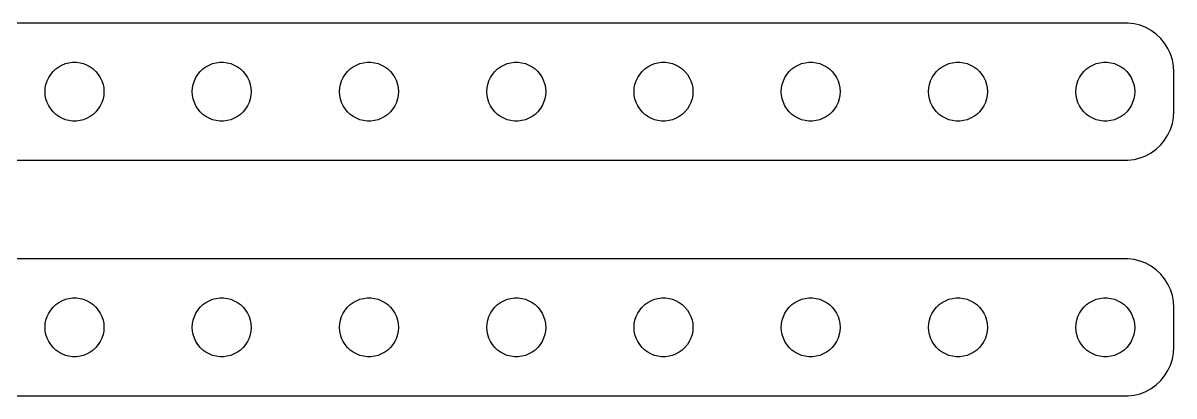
# Model space of a CAD drawing. Header units: metres. Extents: x -224 to 224, y 17 to 55.
# Drawn here: x 107.3 to 224.5, y 17 to 55 of the extents above; entities that cross this region are included whole.
import ezdxf

# ---------------------------------------------------------------- set-up
doc = ezdxf.new("R2010")
doc.units = ezdxf.units.M

msp = doc.modelspace()

# ---------------------------------------------------------------- linework, layer by layer
for p, q in [((219.814, 54.9901), (-219.814, 54.9901)), ((220.437, 54.9114), (219.814, 54.9901)), ((221.045, 54.7553), (220.437, 54.9114)), ((221.629, 54.5241), (221.045, 54.7553)), ((222.179, 54.2216), (221.629, 54.5241)), ((222.687, 53.8526), (222.179, 54.2216)), ((223.145, 53.4227), (222.687, 53.8526)), ((223.545, 52.9389), (223.145, 53.4227)), ((223.882, 52.4088), (223.545, 52.9389)), ((224.149, 51.8406), (223.882, 52.4088)), ((224.343, 51.2434), (224.149, 51.8406)), ((110.588, 50.3115), (110.893, 50.533)), ((110.893, 50.533), (111.223, 50.7145)), ((111.223, 50.7145), (111.573, 50.8532)), ((111.573, 50.8532), (111.938, 50.9469)), ((111.938, 50.9469), (112.312, 50.9941)), ((112.312, 50.9941), (112.688, 50.9941)), ((112.688, 50.9941), (113.062, 50.9469)), ((113.062, 50.9469), (113.427, 50.8532)), ((113.427, 50.8532), (113.777, 50.7145)), ((113.777, 50.7145), (114.107, 50.533)), ((114.107, 50.533), (114.412, 50.3115)), ((125.588, 50.3115), (125.893, 50.533)), ((125.893, 50.533), (126.223, 50.7145)), ((126.223, 50.7145), (126.573, 50.8532)), ((126.573, 50.8532), (126.938, 50.9469)), ((126.938, 50.9469), (127.312, 50.9941)), ((127.312, 50.9941), (127.688, 50.9941)), ((127.688, 50.9941), (128.062, 50.9469)), ((128.062, 50.9469), (128.427, 50.8532)), ((128.427, 50.8532), (128.777, 50.7145)), ((128.777, 50.7145), (129.107, 50.533)), ((129.107, 50.533), (129.412, 50.3115)), ((140.588, 50.3115), (140.893, 50.533)), ((140.893, 50.533), (141.223, 50.7145)), ((141.223, 50.7145), (141.573, 50.8532)), ((141.573, 50.8532), (141.938, 50.9469)), ((141.938, 50.9469), (142.312, 50.9941)), ((142.312, 50.9941), (142.688, 50.9941)), ((142.688, 50.9941), (143.062, 50.9469)), ((143.062, 50.9469), (143.427, 50.8532)), ((143.427, 50.8532), (143.777, 50.7145)), ((143.777, 50.7145), (144.107, 50.533)), ((144.107, 50.533), (144.412, 50.3115)), ((155.588, 50.3115), (155.893, 50.533)), ((155.893, 50.533), (156.223, 50.7145)), ((156.223, 50.7145), (156.573, 50.8532)), ((156.573, 50.8532), (156.938, 50.9469)), ((156.938, 50.9469), (157.312, 50.9941)), ((157.312, 50.9941), (157.688, 50.9941)), ((157.688, 50.9941), (158.062, 50.9469)), ((158.062, 50.9469), (158.427, 50.8532)), ((158.427, 50.8532), (158.777, 50.7145)), ((158.777, 50.7145), (159.107, 50.533)), ((159.107, 50.533), (159.412, 50.3115)), ((170.588, 50.3115), (170.893, 50.533)), ((170.893, 50.533), (171.223, 50.7145)), ((171.223, 50.7145), (171.573, 50.8532)), ((171.573, 50.8532), (171.938, 50.9469)), ((171.938, 50.9469), (172.312, 50.9941)), ((172.312, 50.9941), (172.688, 50.9941)), ((172.688, 50.9941), (173.062, 50.9469)), ((173.062, 50.9469), (173.427, 50.8532)), ((173.427, 50.8532), (173.777, 50.7145)), ((173.777, 50.7145), (174.107, 50.533)), ((174.107, 50.533), (174.412, 50.3115)), ((185.588, 50.3115), (185.893, 50.533)), ((185.893, 50.533), (186.223, 50.7145)), ((186.223, 50.7145), (186.573, 50.8532)), ((186.573, 50.8532), (186.938, 50.9469)), ((186.938, 50.9469), (187.312, 50.9941)), ((187.312, 50.9941), (187.688, 50.9941)), ((187.688, 50.9941), (188.062, 50.9469)), ((188.062, 50.9469), (188.427, 50.8532)), ((188.427, 50.8532), (188.777, 50.7145)), ((188.777, 50.7145), (189.107, 50.533)), ((189.107, 50.533), (189.412, 50.3115)), ((200.588, 50.3115), (200.893, 50.533)), ((200.893, 50.533), (201.223, 50.7145)), ((201.223, 50.7145), (201.573, 50.8532)), ((201.573, 50.8532), (201.938, 50.9469)), ((201.938, 50.9469), (202.312, 50.9941)), ((202.312, 50.9941), (202.688, 50.9941)), ((202.688, 50.9941), (203.062, 50.9469)), ((203.062, 50.9469), (203.427, 50.8532)), ((203.427, 50.8532), (203.777, 50.7145)), ((203.777, 50.7145), (204.107, 50.533)), ((204.107, 50.533), (204.412, 50.3115)), ((215.588, 50.3115), (215.893, 50.533)), ((215.893, 50.533), (216.223, 50.7145)), ((216.223, 50.7145), (216.573, 50.8532)), ((216.573, 50.8532), (216.938, 50.9469)), ((216.938, 50.9469), (217.312, 50.9941)), ((217.312, 50.9941), (217.688, 50.9941)), ((217.688, 50.9941), (218.062, 50.9469)), ((218.062, 50.9469), (218.427, 50.8532)), ((218.427, 50.8532), (218.777, 50.7145)), ((218.777, 50.7145), (219.107, 50.533)), ((219.107, 50.533), (219.412, 50.3115)), ((224.461, 50.6267), (224.343, 51.2434)), ((224.5, 50), (224.461, 50.6267)), ((109.711, 49.1044), (109.871, 49.4453)), ((109.871, 49.4453), (110.073, 49.7634)), ((110.073, 49.7634), (110.313, 50.0536)), ((110.313, 50.0536), (110.588, 50.3115)), ((114.412, 50.3115), (114.687, 50.0536)), ((114.687, 50.0536), (114.927, 49.7634)), ((114.927, 49.7634), (115.129, 49.4453)), ((115.129, 49.4453), (115.289, 49.1044)), ((124.711, 49.1044), (124.871, 49.4453)), ((124.871, 49.4453), (125.073, 49.7634)), ((125.073, 49.7634), (125.313, 50.0536)), ((125.313, 50.0536), (125.588, 50.3115)), ((129.412, 50.3115), (129.687, 50.0536)), ((129.687, 50.0536), (129.927, 49.7634)), ((129.927, 49.7634), (130.129, 49.4453)), ((130.129, 49.4453), (130.289, 49.1044)), ((139.711, 49.1044), (139.871, 49.4453)), ((139.871, 49.4453), (140.073, 49.7634)), ((140.073, 49.7634), (140.313, 50.0536)), ((140.313, 50.0536), (140.588, 50.3115)), ((144.412, 50.3115), (144.687, 50.0536)), ((144.687, 50.0536), (144.927, 49.7634)), ((144.927, 49.7634), (145.129, 49.4453)), ((145.129, 49.4453), (145.289, 49.1044)), ((154.711, 49.1044), (154.871, 49.4453)), ((154.871, 49.4453), (155.073, 49.7634)), ((155.073, 49.7634), (155.313, 50.0536)), ((155.313, 50.0536), (155.588, 50.3115)), ((159.412, 50.3115), (159.687, 50.0536)), ((159.687, 50.0536), (159.927, 49.7634)), ((159.927, 49.7634), (160.129, 49.4453)), ((160.129, 49.4453), (160.289, 49.1044)), ((169.711, 49.1044), (169.871, 49.4453)), ((169.871, 49.4453), (170.073, 49.7634)), ((170.073, 49.7634), (170.313, 50.0536)), ((170.313, 50.0536), (170.588, 50.3115)), ((174.412, 50.3115), (174.687, 50.0536)), ((174.687, 50.0536), (174.927, 49.7634)), ((174.927, 49.7634), (175.129, 49.4453)), ((175.129, 49.4453), (175.289, 49.1044)), ((184.711, 49.1044), (184.871, 49.4453)), ((184.871, 49.4453), (185.073, 49.7634)), ((185.073, 49.7634), (185.313, 50.0536)), ((185.313, 50.0536), (185.588, 50.3115)), ((189.412, 50.3115), (189.687, 50.0536)), ((189.687, 50.0536), (189.927, 49.7634)), ((189.927, 49.7634), (190.129, 49.4453)), ((190.129, 49.4453), (190.289, 49.1044)), ((199.711, 49.1044), (199.871, 49.4453)), ((199.871, 49.4453), (200.073, 49.7634)), ((200.073, 49.7634), (200.313, 50.0536)), ((200.313, 50.0536), (200.588, 50.3115)), ((204.412, 50.3115), (204.687, 50.0536)), ((204.687, 50.0536), (204.927, 49.7634)), ((204.927, 49.7634), (205.129, 49.4453)), ((205.129, 49.4453), (205.289, 49.1044)), ((214.711, 49.1044), (214.871, 49.4453)), ((214.871, 49.4453), (215.073, 49.7634)), ((215.073, 49.7634), (215.313, 50.0536)), ((215.313, 50.0536), (215.588, 50.3115)), ((219.412, 50.3115), (219.687, 50.0536)), ((219.687, 50.0536), (219.927, 49.7634)), ((219.927, 49.7634), (220.129, 49.4453)), ((220.129, 49.4453), (220.289, 49.1044)), ((224.5, 46), (224.5, 50)), ((109.5, 48), (109.524, 48.376)), ((109.524, 48.376), (109.594, 48.7461)), ((109.594, 48.7461), (109.711, 49.1044)), ((115.289, 49.1044), (115.406, 48.7461)), ((115.406, 48.7461), (115.476, 48.376)), ((115.476, 48.376), (115.5, 48)), ((124.5, 48), (124.524, 48.376)), ((124.524, 48.376), (124.594, 48.7461)), ((124.594, 48.7461), (124.711, 49.1044)), ((130.289, 49.1044), (130.406, 48.7461)), ((130.406, 48.7461), (130.476, 48.376)), ((130.476, 48.376), (130.5, 48)), ((139.5, 48), (139.524, 48.376)), ((139.524, 48.376), (139.594, 48.7461)), ((139.594, 48.7461), (139.711, 49.1044)), ((145.289, 49.1044), (145.406, 48.7461)), ((145.406, 48.7461), (145.476, 48.376)), ((145.476, 48.376), (145.5, 48)), ((154.5, 48), (154.524, 48.376)), ((154.524, 48.376), (154.594, 48.7461)), ((154.594, 48.7461), (154.711, 49.1044)), ((160.289, 49.1044), (160.406, 48.7461)), ((160.406, 48.7461), (160.476, 48.376)), ((160.476, 48.376), (160.5, 48)), ((169.5, 48), (169.524, 48.376)), ((169.524, 48.376), (169.594, 48.7461)), ((169.594, 48.7461), (169.711, 49.1044)), ((175.289, 49.1044), (175.406, 48.7461)), ((175.406, 48.7461), (175.476, 48.376)), ((175.476, 48.376), (175.5, 48)), ((184.5, 48), (184.524, 48.376)), ((184.524, 48.376), (184.594, 48.7461)), ((184.594, 48.7461), (184.711, 49.1044)), ((190.289, 49.1044), (190.406, 48.7461)), ((190.406, 48.7461), (190.476, 48.376)), ((190.476, 48.376), (190.5, 48)), ((199.5, 48), (199.524, 48.376)), ((199.524, 48.376), (199.594, 48.7461)), ((199.594, 48.7461), (199.711, 49.1044)), ((205.289, 49.1044), (205.406, 48.7461)), ((205.406, 48.7461), (205.476, 48.376)), ((205.476, 48.376), (205.5, 48)), ((214.5, 48), (214.524, 48.376)), ((214.524, 48.376), (214.594, 48.7461)), ((214.594, 48.7461), (214.711, 49.1044)), ((220.289, 49.1044), (220.406, 48.7461)), ((220.406, 48.7461), (220.476, 48.376)), ((220.476, 48.376), (220.5, 48)), ((109.524, 47.624), (109.5, 48)), ((109.594, 47.2539), (109.524, 47.624)), ((109.711, 46.8956), (109.594, 47.2539)), ((115.406, 47.2539), (115.289, 46.8956)), ((115.476, 47.624), (115.406, 47.2539)), ((115.5, 48), (115.476, 47.624)), ((124.524, 47.624), (124.5, 48)), ((124.594, 47.2539), (124.524, 47.624)), ((124.711, 46.8956), (124.594, 47.2539)), ((130.406, 47.2539), (130.289, 46.8956)), ((130.476, 47.624), (130.406, 47.2539)), ((130.5, 48), (130.476, 47.624)), ((139.524, 47.624), (139.5, 48)), ((139.594, 47.2539), (139.524, 47.624)), ((139.711, 46.8956), (139.594, 47.2539)), ((145.406, 47.2539), (145.289, 46.8956)), ((145.476, 47.624), (145.406, 47.2539)), ((145.5, 48), (145.476, 47.624)), ((154.524, 47.624), (154.5, 48)), ((154.594, 47.2539), (154.524, 47.624)), ((154.711, 46.8956), (154.594, 47.2539)), ((160.406, 47.2539), (160.289, 46.8956)), ((160.476, 47.624), (160.406, 47.2539)), ((160.5, 48), (160.476, 47.624)), ((169.524, 47.624), (169.5, 48)), ((169.594, 47.2539), (169.524, 47.624)), ((169.711, 46.8956), (169.594, 47.2539)), ((175.406, 47.2539), (175.289, 46.8956)), ((175.476, 47.624), (175.406, 47.2539)), ((175.5, 48), (175.476, 47.624)), ((184.524, 47.624), (184.5, 48)), ((184.594, 47.2539), (184.524, 47.624)), ((184.711, 46.8956), (184.594, 47.2539)), ((190.406, 47.2539), (190.289, 46.8956)), ((190.476, 47.624), (190.406, 47.2539)), ((190.5, 48), (190.476, 47.624)), ((199.524, 47.624), (199.5, 48)), ((199.594, 47.2539), (199.524, 47.624)), ((199.711, 46.8956), (199.594, 47.2539)), ((205.406, 47.2539), (205.289, 46.8956)), ((205.476, 47.624), (205.406, 47.2539)), ((205.5, 48), (205.476, 47.624)), ((214.524, 47.624), (214.5, 48)), ((214.594, 47.2539), (214.524, 47.624)), ((214.711, 46.8956), (214.594, 47.2539)), ((220.406, 47.2539), (220.289, 46.8956)), ((220.476, 47.624), (220.406, 47.2539)), ((220.5, 48), (220.476, 47.624)), ((109.871, 46.5547), (109.711, 46.8956)), ((110.073, 46.2366), (109.871, 46.5547)), ((110.313, 45.9464), (110.073, 46.2366)), ((110.588, 45.6885), (110.313, 45.9464)), ((114.687, 45.9464), (114.412, 45.6885)), ((114.927, 46.2366), (114.687, 45.9464)), ((115.129, 46.5547), (114.927, 46.2366)), ((115.289, 46.8956), (115.129, 46.5547)), ((124.871, 46.5547), (124.711, 46.8956)), ((125.073, 46.2366), (124.871, 46.5547)), ((125.313, 45.9464), (125.073, 46.2366)), ((125.588, 45.6885), (125.313, 45.9464)), ((129.687, 45.9464), (129.412, 45.6885)), ((129.927, 46.2366), (129.687, 45.9464)), ((130.129, 46.5547), (129.927, 46.2366)), ((130.289, 46.8956), (130.129, 46.5547)), ((139.871, 46.5547), (139.711, 46.8956)), ((140.073, 46.2366), (139.871, 46.5547)), ((140.313, 45.9464), (140.073, 46.2366)), ((140.588, 45.6885), (140.313, 45.9464)), ((144.687, 45.9464), (144.412, 45.6885)), ((144.927, 46.2366), (144.687, 45.9464)), ((145.129, 46.5547), (144.927, 46.2366)), ((145.289, 46.8956), (145.129, 46.5547)), ((154.871, 46.5547), (154.711, 46.8956)), ((155.073, 46.2366), (154.871, 46.5547)), ((155.313, 45.9464), (155.073, 46.2366)), ((155.588, 45.6885), (155.313, 45.9464)), ((159.687, 45.9464), (159.412, 45.6885)), ((159.927, 46.2366), (159.687, 45.9464)), ((160.129, 46.5547), (159.927, 46.2366)), ((160.289, 46.8956), (160.129, 46.5547)), ((169.871, 46.5547), (169.711, 46.8956)), ((170.073, 46.2366), (169.871, 46.5547)), ((170.313, 45.9464), (170.073, 46.2366)), ((170.588, 45.6885), (170.313, 45.9464)), ((174.687, 45.9464), (174.412, 45.6885)), ((174.927, 46.2366), (174.687, 45.9464)), ((175.129, 46.5547), (174.927, 46.2366)), ((175.289, 46.8956), (175.129, 46.5547)), ((184.871, 46.5547), (184.711, 46.8956)), ((185.073, 46.2366), (184.871, 46.5547)), ((185.313, 45.9464), (185.073, 46.2366)), ((185.588, 45.6885), (185.313, 45.9464)), ((189.687, 45.9464), (189.412, 45.6885)), ((189.927, 46.2366), (189.687, 45.9464)), ((190.129, 46.5547), (189.927, 46.2366)), ((190.289, 46.8956), (190.129, 46.5547)), ((199.871, 46.5547), (199.711, 46.8956)), ((200.073, 46.2366), (199.871, 46.5547)), ((200.313, 45.9464), (200.073, 46.2366)), ((200.588, 45.6885), (200.313, 45.9464)), ((204.687, 45.9464), (204.412, 45.6885)), ((204.927, 46.2366), (204.687, 45.9464)), ((205.129, 46.5547), (204.927, 46.2366)), ((205.289, 46.8956), (205.129, 46.5547)), ((214.871, 46.5547), (214.711, 46.8956)), ((215.073, 46.2366), (214.871, 46.5547)), ((215.313, 45.9464), (215.073, 46.2366)), ((215.588, 45.6885), (215.313, 45.9464)), ((219.687, 45.9464), (219.412, 45.6885)), ((219.927, 46.2366), (219.687, 45.9464)), ((220.129, 46.5547), (219.927, 46.2366)), ((220.289, 46.8956), (220.129, 46.5547)), ((224.461, 45.3733), (224.5, 46)), ((110.893, 45.467), (110.588, 45.6885)), ((111.223, 45.2855), (110.893, 45.467)), ((111.573, 45.1468), (111.223, 45.2855)), ((111.938, 45.0531), (111.573, 45.1468)), ((112.312, 45.0059), (111.938, 45.0531)), ((112.688, 45.0059), (112.312, 45.0059)), ((113.062, 45.0531), (112.688, 45.0059)), ((113.427, 45.1468), (113.062, 45.0531)), ((113.777, 45.2855), (113.427, 45.1468)), ((114.107, 45.467), (113.777, 45.2855)), ((114.412, 45.6885), (114.107, 45.467)), ((125.893, 45.467), (125.588, 45.6885)), ((126.223, 45.2855), (125.893, 45.467)), ((126.573, 45.1468), (126.223, 45.2855)), ((126.938, 45.0531), (126.573, 45.1468)), ((127.312, 45.0059), (126.938, 45.0531)), ((127.688, 45.0059), (127.312, 45.0059)), ((128.062, 45.0531), (127.688, 45.0059)), ((128.427, 45.1468), (128.062, 45.0531)), ((128.777, 45.2855), (128.427, 45.1468)), ((129.107, 45.467), (128.777, 45.2855)), ((129.412, 45.6885), (129.107, 45.467)), ((140.893, 45.467), (140.588, 45.6885)), ((141.223, 45.2855), (140.893, 45.467)), ((141.573, 45.1468), (141.223, 45.2855)), ((141.938, 45.0531), (141.573, 45.1468)), ((142.312, 45.0059), (141.938, 45.0531)), ((142.688, 45.0059), (142.312, 45.0059)), ((143.062, 45.0531), (142.688, 45.0059)), ((143.427, 45.1468), (143.062, 45.0531)), ((143.777, 45.2855), (143.427, 45.1468)), ((144.107, 45.467), (143.777, 45.2855)), ((144.412, 45.6885), (144.107, 45.467)), ((155.893, 45.467), (155.588, 45.6885)), ((156.223, 45.2855), (155.893, 45.467)), ((156.573, 45.1468), (156.223, 45.2855)), ((156.938, 45.0531), (156.573, 45.1468)), ((157.312, 45.0059), (156.938, 45.0531)), ((157.688, 45.0059), (157.312, 45.0059)), ((158.062, 45.0531), (157.688, 45.0059)), ((158.427, 45.1468), (158.062, 45.0531)), ((158.777, 45.2855), (158.427, 45.1468)), ((159.107, 45.467), (158.777, 45.2855)), ((159.412, 45.6885), (159.107, 45.467)), ((170.893, 45.467), (170.588, 45.6885)), ((171.223, 45.2855), (170.893, 45.467)), ((171.573, 45.1468), (171.223, 45.2855)), ((171.938, 45.0531), (171.573, 45.1468)), ((172.312, 45.0059), (171.938, 45.0531)), ((172.688, 45.0059), (172.312, 45.0059)), ((173.062, 45.0531), (172.688, 45.0059)), ((173.427, 45.1468), (173.062, 45.0531)), ((173.777, 45.2855), (173.427, 45.1468)), ((174.107, 45.467), (173.777, 45.2855)), ((174.412, 45.6885), (174.107, 45.467)), ((185.893, 45.467), (185.588, 45.6885)), ((186.223, 45.2855), (185.893, 45.467)), ((186.573, 45.1468), (186.223, 45.2855)), ((186.938, 45.0531), (186.573, 45.1468)), ((187.312, 45.0059), (186.938, 45.0531)), ((187.688, 45.0059), (187.312, 45.0059)), ((188.062, 45.0531), (187.688, 45.0059)), ((188.427, 45.1468), (188.062, 45.0531)), ((188.777, 45.2855), (188.427, 45.1468)), ((189.107, 45.467), (188.777, 45.2855)), ((189.412, 45.6885), (189.107, 45.467)), ((200.893, 45.467), (200.588, 45.6885)), ((201.223, 45.2855), (200.893, 45.467)), ((201.573, 45.1468), (201.223, 45.2855)), ((201.938, 45.0531), (201.573, 45.1468)), ((202.312, 45.0059), (201.938, 45.0531)), ((202.688, 45.0059), (202.312, 45.0059)), ((203.062, 45.0531), (202.688, 45.0059)), ((203.427, 45.1468), (203.062, 45.0531)), ((203.777, 45.2855), (203.427, 45.1468)), ((204.107, 45.467), (203.777, 45.2855)), ((204.412, 45.6885), (204.107, 45.467)), ((215.893, 45.467), (215.588, 45.6885)), ((216.223, 45.2855), (215.893, 45.467)), ((216.573, 45.1468), (216.223, 45.2855)), ((216.938, 45.0531), (216.573, 45.1468)), ((217.312, 45.0059), (216.938, 45.0531)), ((217.688, 45.0059), (217.312, 45.0059)), ((218.062, 45.0531), (217.688, 45.0059)), ((218.427, 45.1468), (218.062, 45.0531)), ((218.777, 45.2855), (218.427, 45.1468)), ((219.107, 45.467), (218.777, 45.2855)), ((219.412, 45.6885), (219.107, 45.467)), ((224.149, 44.1594), (224.343, 44.7566)), ((224.343, 44.7566), (224.461, 45.3733)), ((223.545, 43.0611), (223.882, 43.5912)), ((223.882, 43.5912), (224.149, 44.1594)), ((222.687, 42.1474), (223.145, 42.5773)), ((223.145, 42.5773), (223.545, 43.0611)), ((219.814, 41.0099), (220.437, 41.0886)), ((220.437, 41.0886), (221.045, 41.2447)), ((221.045, 41.2447), (221.629, 41.4759)), ((221.629, 41.4759), (222.179, 41.7784)), ((222.179, 41.7784), (222.687, 42.1474)), ((-219.814, 41.0099), (219.814, 41.0099)), ((219.814, 30.9901), (-219.814, 30.9901)), ((220.437, 30.9114), (219.814, 30.9901)), ((221.045, 30.7553), (220.437, 30.9114)), ((221.629, 30.5241), (221.045, 30.7553)), ((222.179, 30.2216), (221.629, 30.5241)), ((222.687, 29.8526), (222.179, 30.2216)), ((223.145, 29.4227), (222.687, 29.8526)), ((223.545, 28.9389), (223.145, 29.4227)), ((223.882, 28.4088), (223.545, 28.9389)), ((224.149, 27.8406), (223.882, 28.4088)), ((111.938, 26.9469), (112.312, 26.9941)), ((112.312, 26.9941), (112.688, 26.9941)), ((112.688, 26.9941), (113.062, 26.9469)), ((126.938, 26.9469), (127.312, 26.9941)), ((127.312, 26.9941), (127.688, 26.9941)), ((127.688, 26.9941), (128.062, 26.9469)), ((141.938, 26.9469), (142.312, 26.9941)), ((142.312, 26.9941), (142.688, 26.9941)), ((142.688, 26.9941), (143.062, 26.9469)), ((156.938, 26.9469), (157.312, 26.9941)), ((157.312, 26.9941), (157.688, 26.9941)), ((157.688, 26.9941), (158.062, 26.9469)), ((171.938, 26.9469), (172.312, 26.9941)), ((172.312, 26.9941), (172.688, 26.9941)), ((172.688, 26.9941), (173.062, 26.9469)), ((186.938, 26.9469), (187.312, 26.9941)), ((187.312, 26.9941), (187.688, 26.9941)), ((187.688, 26.9941), (188.062, 26.9469)), ((201.938, 26.9469), (202.312, 26.9941)), ((202.312, 26.9941), (202.688, 26.9941)), ((202.688, 26.9941), (203.062, 26.9469)), ((216.938, 26.9469), (217.312, 26.9941)), ((217.312, 26.9941), (217.688, 26.9941)), ((217.688, 26.9941), (218.062, 26.9469)), ((224.343, 27.2434), (224.149, 27.8406)), ((224.461, 26.6267), (224.343, 27.2434)), ((110.073, 25.7634), (110.313, 26.0536)), ((110.313, 26.0536), (110.588, 26.3115)), ((110.588, 26.3115), (110.893, 26.533)), ((110.893, 26.533), (111.223, 26.7145)), ((111.223, 26.7145), (111.573, 26.8532)), ((111.573, 26.8532), (111.938, 26.9469)), ((113.062, 26.9469), (113.427, 26.8532)), ((113.427, 26.8532), (113.777, 26.7145)), ((113.777, 26.7145), (114.107, 26.533)), ((114.107, 26.533), (114.412, 26.3115)), ((114.412, 26.3115), (114.687, 26.0536)), ((114.687, 26.0536), (114.927, 25.7634)), ((125.073, 25.7634), (125.313, 26.0536)), ((125.313, 26.0536), (125.588, 26.3115)), ((125.588, 26.3115), (125.893, 26.533)), ((125.893, 26.533), (126.223, 26.7145)), ((126.223, 26.7145), (126.573, 26.8532)), ((126.573, 26.8532), (126.938, 26.9469)), ((128.062, 26.9469), (128.427, 26.8532)), ((128.427, 26.8532), (128.777, 26.7145)), ((128.777, 26.7145), (129.107, 26.533)), ((129.107, 26.533), (129.412, 26.3115)), ((129.412, 26.3115), (129.687, 26.0536)), ((129.687, 26.0536), (129.927, 25.7634)), ((140.073, 25.7634), (140.313, 26.0536)), ((140.313, 26.0536), (140.588, 26.3115)), ((140.588, 26.3115), (140.893, 26.533)), ((140.893, 26.533), (141.223, 26.7145)), ((141.223, 26.7145), (141.573, 26.8532)), ((141.573, 26.8532), (141.938, 26.9469)), ((143.062, 26.9469), (143.427, 26.8532)), ((143.427, 26.8532), (143.777, 26.7145)), ((143.777, 26.7145), (144.107, 26.533)), ((144.107, 26.533), (144.412, 26.3115)), ((144.412, 26.3115), (144.687, 26.0536)), ((144.687, 26.0536), (144.927, 25.7634)), ((155.073, 25.7634), (155.313, 26.0536)), ((155.313, 26.0536), (155.588, 26.3115)), ((155.588, 26.3115), (155.893, 26.533)), ((155.893, 26.533), (156.223, 26.7145)), ((156.223, 26.7145), (156.573, 26.8532)), ((156.573, 26.8532), (156.938, 26.9469)), ((158.062, 26.9469), (158.427, 26.8532)), ((158.427, 26.8532), (158.777, 26.7145)), ((158.777, 26.7145), (159.107, 26.533)), ((159.107, 26.533), (159.412, 26.3115)), ((159.412, 26.3115), (159.687, 26.0536)), ((159.687, 26.0536), (159.927, 25.7634)), ((170.073, 25.7634), (170.313, 26.0536)), ((170.313, 26.0536), (170.588, 26.3115)), ((170.588, 26.3115), (170.893, 26.533)), ((170.893, 26.533), (171.223, 26.7145)), ((171.223, 26.7145), (171.573, 26.8532)), ((171.573, 26.8532), (171.938, 26.9469)), ((173.062, 26.9469), (173.427, 26.8532)), ((173.427, 26.8532), (173.777, 26.7145)), ((173.777, 26.7145), (174.107, 26.533)), ((174.107, 26.533), (174.412, 26.3115)), ((174.412, 26.3115), (174.687, 26.0536)), ((174.687, 26.0536), (174.927, 25.7634)), ((185.073, 25.7634), (185.313, 26.0536)), ((185.313, 26.0536), (185.588, 26.3115)), ((185.588, 26.3115), (185.893, 26.533)), ((185.893, 26.533), (186.223, 26.7145)), ((186.223, 26.7145), (186.573, 26.8532)), ((186.573, 26.8532), (186.938, 26.9469)), ((188.062, 26.9469), (188.427, 26.8532)), ((188.427, 26.8532), (188.777, 26.7145)), ((188.777, 26.7145), (189.107, 26.533)), ((189.107, 26.533), (189.412, 26.3115)), ((189.412, 26.3115), (189.687, 26.0536)), ((189.687, 26.0536), (189.927, 25.7634)), ((200.073, 25.7634), (200.313, 26.0536)), ((200.313, 26.0536), (200.588, 26.3115)), ((200.588, 26.3115), (200.893, 26.533)), ((200.893, 26.533), (201.223, 26.7145)), ((201.223, 26.7145), (201.573, 26.8532)), ((201.573, 26.8532), (201.938, 26.9469)), ((203.062, 26.9469), (203.427, 26.8532)), ((203.427, 26.8532), (203.777, 26.7145)), ((203.777, 26.7145), (204.107, 26.533)), ((204.107, 26.533), (204.412, 26.3115)), ((204.412, 26.3115), (204.687, 26.0536)), ((204.687, 26.0536), (204.927, 25.7634)), ((215.073, 25.7634), (215.313, 26.0536)), ((215.313, 26.0536), (215.588, 26.3115)), ((215.588, 26.3115), (215.893, 26.533)), ((215.893, 26.533), (216.223, 26.7145)), ((216.223, 26.7145), (216.573, 26.8532)), ((216.573, 26.8532), (216.938, 26.9469)), ((218.062, 26.9469), (218.427, 26.8532)), ((218.427, 26.8532), (218.777, 26.7145)), ((218.777, 26.7145), (219.107, 26.533)), ((219.107, 26.533), (219.412, 26.3115)), ((219.412, 26.3115), (219.687, 26.0536)), ((219.687, 26.0536), (219.927, 25.7634)), ((224.5, 26), (224.461, 26.6267)), ((224.5, 22), (224.5, 26)), ((109.524, 24.376), (109.594, 24.7461)), ((109.594, 24.7461), (109.711, 25.1044)), ((109.711, 25.1044), (109.871, 25.4453)), ((109.871, 25.4453), (110.073, 25.7634)), ((114.927, 25.7634), (115.129, 25.4453)), ((115.129, 25.4453), (115.289, 25.1044)), ((115.289, 25.1044), (115.406, 24.7461)), ((115.406, 24.7461), (115.476, 24.376)), ((124.524, 24.376), (124.594, 24.7461)), ((124.594, 24.7461), (124.711, 25.1044)), ((124.711, 25.1044), (124.871, 25.4453)), ((124.871, 25.4453), (125.073, 25.7634)), ((129.927, 25.7634), (130.129, 25.4453)), ((130.129, 25.4453), (130.289, 25.1044)), ((130.289, 25.1044), (130.406, 24.7461)), ((130.406, 24.7461), (130.476, 24.376)), ((139.524, 24.376), (139.594, 24.7461)), ((139.594, 24.7461), (139.711, 25.1044)), ((139.711, 25.1044), (139.871, 25.4453)), ((139.871, 25.4453), (140.073, 25.7634)), ((144.927, 25.7634), (145.129, 25.4453)), ((145.129, 25.4453), (145.289, 25.1044)), ((145.289, 25.1044), (145.406, 24.7461)), ((145.406, 24.7461), (145.476, 24.376)), ((154.524, 24.376), (154.594, 24.7461)), ((154.594, 24.7461), (154.711, 25.1044)), ((154.711, 25.1044), (154.871, 25.4453)), ((154.871, 25.4453), (155.073, 25.7634)), ((159.927, 25.7634), (160.129, 25.4453)), ((160.129, 25.4453), (160.289, 25.1044)), ((160.289, 25.1044), (160.406, 24.7461)), ((160.406, 24.7461), (160.476, 24.376)), ((169.524, 24.376), (169.594, 24.7461)), ((169.594, 24.7461), (169.711, 25.1044)), ((169.711, 25.1044), (169.871, 25.4453)), ((169.871, 25.4453), (170.073, 25.7634)), ((174.927, 25.7634), (175.129, 25.4453)), ((175.129, 25.4453), (175.289, 25.1044)), ((175.289, 25.1044), (175.406, 24.7461)), ((175.406, 24.7461), (175.476, 24.376)), ((184.524, 24.376), (184.594, 24.7461)), ((184.594, 24.7461), (184.711, 25.1044)), ((184.711, 25.1044), (184.871, 25.4453)), ((184.871, 25.4453), (185.073, 25.7634)), ((189.927, 25.7634), (190.129, 25.4453)), ((190.129, 25.4453), (190.289, 25.1044)), ((190.289, 25.1044), (190.406, 24.7461)), ((190.406, 24.7461), (190.476, 24.376)), ((199.524, 24.376), (199.594, 24.7461)), ((199.594, 24.7461), (199.711, 25.1044)), ((199.711, 25.1044), (199.871, 25.4453)), ((199.871, 25.4453), (200.073, 25.7634)), ((204.927, 25.7634), (205.129, 25.4453)), ((205.129, 25.4453), (205.289, 25.1044)), ((205.289, 25.1044), (205.406, 24.7461)), ((205.406, 24.7461), (205.476, 24.376)), ((214.524, 24.376), (214.594, 24.7461)), ((214.594, 24.7461), (214.711, 25.1044)), ((214.711, 25.1044), (214.871, 25.4453)), ((214.871, 25.4453), (215.073, 25.7634)), ((219.927, 25.7634), (220.129, 25.4453)), ((220.129, 25.4453), (220.289, 25.1044)), ((220.289, 25.1044), (220.406, 24.7461)), ((220.406, 24.7461), (220.476, 24.376)), ((109.5, 24), (109.524, 24.376)), ((109.524, 23.624), (109.5, 24)), ((109.594, 23.2539), (109.524, 23.624)), ((115.476, 23.624), (115.406, 23.2539)), ((115.476, 24.376), (115.5, 24)), ((115.5, 24), (115.476, 23.624)), ((124.5, 24), (124.524, 24.376)), ((124.524, 23.624), (124.5, 24)), ((124.594, 23.2539), (124.524, 23.624)), ((130.476, 23.624), (130.406, 23.2539)), ((130.476, 24.376), (130.5, 24)), ((130.5, 24), (130.476, 23.624)), ((139.5, 24), (139.524, 24.376)), ((139.524, 23.624), (139.5, 24)), ((139.594, 23.2539), (139.524, 23.624)), ((145.476, 23.624), (145.406, 23.2539)), ((145.476, 24.376), (145.5, 24)), ((145.5, 24), (145.476, 23.624)), ((154.5, 24), (154.524, 24.376)), ((154.524, 23.624), (154.5, 24)), ((154.594, 23.2539), (154.524, 23.624)), ((160.476, 23.624), (160.406, 23.2539)), ((160.476, 24.376), (160.5, 24)), ((160.5, 24), (160.476, 23.624)), ((169.5, 24), (169.524, 24.376)), ((169.524, 23.624), (169.5, 24)), ((169.594, 23.2539), (169.524, 23.624)), ((175.476, 23.624), (175.406, 23.2539)), ((175.476, 24.376), (175.5, 24)), ((175.5, 24), (175.476, 23.624)), ((184.5, 24), (184.524, 24.376)), ((184.524, 23.624), (184.5, 24)), ((184.594, 23.2539), (184.524, 23.624)), ((190.476, 23.624), (190.406, 23.2539)), ((190.476, 24.376), (190.5, 24)), ((190.5, 24), (190.476, 23.624)), ((199.5, 24), (199.524, 24.376)), ((199.524, 23.624), (199.5, 24)), ((199.594, 23.2539), (199.524, 23.624)), ((205.476, 23.624), (205.406, 23.2539)), ((205.476, 24.376), (205.5, 24)), ((205.5, 24), (205.476, 23.624)), ((214.5, 24), (214.524, 24.376)), ((214.524, 23.624), (214.5, 24)), ((214.594, 23.2539), (214.524, 23.624)), ((220.476, 23.624), (220.406, 23.2539)), ((220.476, 24.376), (220.5, 24)), ((220.5, 24), (220.476, 23.624)), ((109.711, 22.8956), (109.594, 23.2539)), ((109.871, 22.5547), (109.711, 22.8956)), ((110.073, 22.2366), (109.871, 22.5547)), ((115.129, 22.5547), (114.927, 22.2366)), ((115.289, 22.8956), (115.129, 22.5547)), ((115.406, 23.2539), (115.289, 22.8956)), ((124.711, 22.8956), (124.594, 23.2539)), ((124.871, 22.5547), (124.711, 22.8956)), ((125.073, 22.2366), (124.871, 22.5547)), ((130.129, 22.5547), (129.927, 22.2366)), ((130.289, 22.8956), (130.129, 22.5547)), ((130.406, 23.2539), (130.289, 22.8956)), ((139.711, 22.8956), (139.594, 23.2539)), ((139.871, 22.5547), (139.711, 22.8956)), ((140.073, 22.2366), (139.871, 22.5547)), ((145.129, 22.5547), (144.927, 22.2366)), ((145.289, 22.8956), (145.129, 22.5547)), ((145.406, 23.2539), (145.289, 22.8956)), ((154.711, 22.8956), (154.594, 23.2539)), ((154.871, 22.5547), (154.711, 22.8956)), ((155.073, 22.2366), (154.871, 22.5547)), ((160.129, 22.5547), (159.927, 22.2366)), ((160.289, 22.8956), (160.129, 22.5547)), ((160.406, 23.2539), (160.289, 22.8956)), ((169.711, 22.8956), (169.594, 23.2539)), ((169.871, 22.5547), (169.711, 22.8956)), ((170.073, 22.2366), (169.871, 22.5547)), ((175.129, 22.5547), (174.927, 22.2366)), ((175.289, 22.8956), (175.129, 22.5547)), ((175.406, 23.2539), (175.289, 22.8956)), ((184.711, 22.8956), (184.594, 23.2539)), ((184.871, 22.5547), (184.711, 22.8956)), ((185.073, 22.2366), (184.871, 22.5547)), ((190.129, 22.5547), (189.927, 22.2366)), ((190.289, 22.8956), (190.129, 22.5547)), ((190.406, 23.2539), (190.289, 22.8956)), ((199.711, 22.8956), (199.594, 23.2539)), ((199.871, 22.5547), (199.711, 22.8956)), ((200.073, 22.2366), (199.871, 22.5547)), ((205.129, 22.5547), (204.927, 22.2366)), ((205.289, 22.8956), (205.129, 22.5547)), ((205.406, 23.2539), (205.289, 22.8956)), ((214.711, 22.8956), (214.594, 23.2539)), ((214.871, 22.5547), (214.711, 22.8956)), ((215.073, 22.2366), (214.871, 22.5547)), ((220.129, 22.5547), (219.927, 22.2366)), ((220.289, 22.8956), (220.129, 22.5547)), ((220.406, 23.2539), (220.289, 22.8956)), ((110.313, 21.9464), (110.073, 22.2366)), ((110.588, 21.6885), (110.313, 21.9464)), ((110.893, 21.467), (110.588, 21.6885)), ((111.223, 21.2855), (110.893, 21.467)), ((111.573, 21.1468), (111.223, 21.2855)), ((111.938, 21.0531), (111.573, 21.1468)), ((113.427, 21.1468), (113.062, 21.0531)), ((113.777, 21.2855), (113.427, 21.1468)), ((114.107, 21.467), (113.777, 21.2855)), ((114.412, 21.6885), (114.107, 21.467)), ((114.687, 21.9464), (114.412, 21.6885)), ((114.927, 22.2366), (114.687, 21.9464)), ((125.313, 21.9464), (125.073, 22.2366)), ((125.588, 21.6885), (125.313, 21.9464)), ((125.893, 21.467), (125.588, 21.6885)), ((126.223, 21.2855), (125.893, 21.467)), ((126.573, 21.1468), (126.223, 21.2855)), ((126.938, 21.0531), (126.573, 21.1468)), ((128.427, 21.1468), (128.062, 21.0531)), ((128.777, 21.2855), (128.427, 21.1468)), ((129.107, 21.467), (128.777, 21.2855)), ((129.412, 21.6885), (129.107, 21.467)), ((129.687, 21.9464), (129.412, 21.6885)), ((129.927, 22.2366), (129.687, 21.9464)), ((140.313, 21.9464), (140.073, 22.2366)), ((140.588, 21.6885), (140.313, 21.9464)), ((140.893, 21.467), (140.588, 21.6885)), ((141.223, 21.2855), (140.893, 21.467)), ((141.573, 21.1468), (141.223, 21.2855)), ((141.938, 21.0531), (141.573, 21.1468)), ((143.427, 21.1468), (143.062, 21.0531)), ((143.777, 21.2855), (143.427, 21.1468)), ((144.107, 21.467), (143.777, 21.2855)), ((144.412, 21.6885), (144.107, 21.467)), ((144.687, 21.9464), (144.412, 21.6885)), ((144.927, 22.2366), (144.687, 21.9464)), ((155.313, 21.9464), (155.073, 22.2366)), ((155.588, 21.6885), (155.313, 21.9464)), ((155.893, 21.467), (155.588, 21.6885)), ((156.223, 21.2855), (155.893, 21.467)), ((156.573, 21.1468), (156.223, 21.2855)), ((156.938, 21.0531), (156.573, 21.1468)), ((158.427, 21.1468), (158.062, 21.0531)), ((158.777, 21.2855), (158.427, 21.1468)), ((159.107, 21.467), (158.777, 21.2855)), ((159.412, 21.6885), (159.107, 21.467)), ((159.687, 21.9464), (159.412, 21.6885)), ((159.927, 22.2366), (159.687, 21.9464)), ((170.313, 21.9464), (170.073, 22.2366)), ((170.588, 21.6885), (170.313, 21.9464)), ((170.893, 21.467), (170.588, 21.6885)), ((171.223, 21.2855), (170.893, 21.467)), ((171.573, 21.1468), (171.223, 21.2855)), ((171.938, 21.0531), (171.573, 21.1468)), ((173.427, 21.1468), (173.062, 21.0531)), ((173.777, 21.2855), (173.427, 21.1468)), ((174.107, 21.467), (173.777, 21.2855)), ((174.412, 21.6885), (174.107, 21.467)), ((174.687, 21.9464), (174.412, 21.6885)), ((174.927, 22.2366), (174.687, 21.9464)), ((185.313, 21.9464), (185.073, 22.2366)), ((185.588, 21.6885), (185.313, 21.9464)), ((185.893, 21.467), (185.588, 21.6885)), ((186.223, 21.2855), (185.893, 21.467)), ((186.573, 21.1468), (186.223, 21.2855)), ((186.938, 21.0531), (186.573, 21.1468)), ((188.427, 21.1468), (188.062, 21.0531)), ((188.777, 21.2855), (188.427, 21.1468)), ((189.107, 21.467), (188.777, 21.2855)), ((189.412, 21.6885), (189.107, 21.467)), ((189.687, 21.9464), (189.412, 21.6885)), ((189.927, 22.2366), (189.687, 21.9464)), ((200.313, 21.9464), (200.073, 22.2366)), ((200.588, 21.6885), (200.313, 21.9464)), ((200.893, 21.467), (200.588, 21.6885)), ((201.223, 21.2855), (200.893, 21.467)), ((201.573, 21.1468), (201.223, 21.2855)), ((201.938, 21.0531), (201.573, 21.1468)), ((203.427, 21.1468), (203.062, 21.0531)), ((203.777, 21.2855), (203.427, 21.1468)), ((204.107, 21.467), (203.777, 21.2855)), ((204.412, 21.6885), (204.107, 21.467)), ((204.687, 21.9464), (204.412, 21.6885)), ((204.927, 22.2366), (204.687, 21.9464)), ((215.313, 21.9464), (215.073, 22.2366)), ((215.588, 21.6885), (215.313, 21.9464)), ((215.893, 21.467), (215.588, 21.6885)), ((216.223, 21.2855), (215.893, 21.467)), ((216.573, 21.1468), (216.223, 21.2855)), ((216.938, 21.0531), (216.573, 21.1468)), ((218.427, 21.1468), (218.062, 21.0531)), ((218.777, 21.2855), (218.427, 21.1468)), ((219.107, 21.467), (218.777, 21.2855)), ((219.412, 21.6885), (219.107, 21.467)), ((219.687, 21.9464), (219.412, 21.6885)), ((219.927, 22.2366), (219.687, 21.9464)), ((224.343, 20.7566), (224.461, 21.3733)), ((224.461, 21.3733), (224.5, 22)), ((112.312, 21.0059), (111.938, 21.0531)), ((112.688, 21.0059), (112.312, 21.0059)), ((113.062, 21.0531), (112.688, 21.0059)), ((127.312, 21.0059), (126.938, 21.0531)), ((127.688, 21.0059), (127.312, 21.0059)), ((128.062, 21.0531), (127.688, 21.0059)), ((142.312, 21.0059), (141.938, 21.0531)), ((142.688, 21.0059), (142.312, 21.0059)), ((143.062, 21.0531), (142.688, 21.0059)), ((157.312, 21.0059), (156.938, 21.0531)), ((157.688, 21.0059), (157.312, 21.0059)), ((158.062, 21.0531), (157.688, 21.0059)), ((172.312, 21.0059), (171.938, 21.0531)), ((172.688, 21.0059), (172.312, 21.0059)), ((173.062, 21.0531), (172.688, 21.0059)), ((187.312, 21.0059), (186.938, 21.0531)), ((187.688, 21.0059), (187.312, 21.0059)), ((188.062, 21.0531), (187.688, 21.0059)), ((202.312, 21.0059), (201.938, 21.0531)), ((202.688, 21.0059), (202.312, 21.0059)), ((203.062, 21.0531), (202.688, 21.0059)), ((217.312, 21.0059), (216.938, 21.0531)), ((217.688, 21.0059), (217.312, 21.0059)), ((218.062, 21.0531), (217.688, 21.0059)), ((223.882, 19.5912), (224.149, 20.1594)), ((224.149, 20.1594), (224.343, 20.7566)), ((223.145, 18.5773), (223.545, 19.0611)), ((223.545, 19.0611), (223.882, 19.5912)), ((221.629, 17.4759), (222.179, 17.7784)), ((222.179, 17.7784), (222.687, 18.1474)), ((222.687, 18.1474), (223.145, 18.5773)), ((-219.814, 17.0099), (219.814, 17.0099)), ((219.814, 17.0099), (220.437, 17.0886)), ((220.437, 17.0886), (221.045, 17.2447)), ((221.045, 17.2447), (221.629, 17.4759))]:
    msp.add_line(p, q)

doc.saveas('drawing.dxf')
